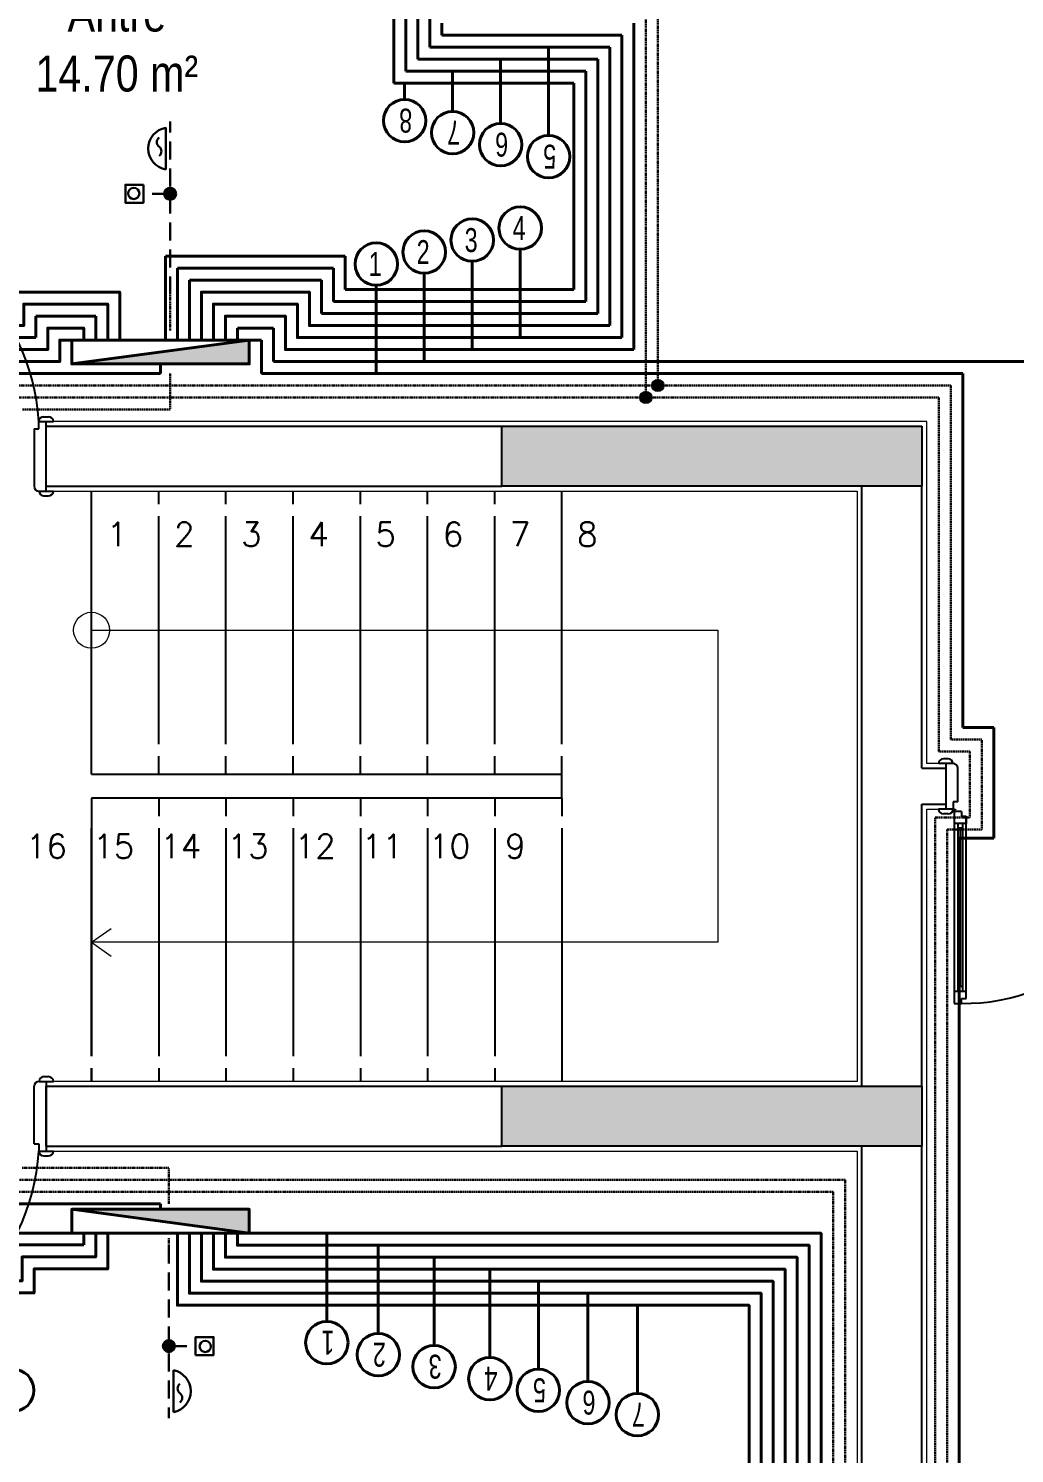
# Model space of a CAD drawing. Header units: metres. Extents: x 134072 to 172200, y 35728 to 38066.
# Drawn here: x 149903 to 150314, y 36656 to 37250 of the extents above; entities that cross this region are included whole.
import ezdxf
from ezdxf.enums import TextEntityAlignment as Align

# ---------------------------------------------------------------- set-up
doc = ezdxf.new("R2010")
doc.units = ezdxf.units.M
doc.linetypes.add('DASHED', pattern=[0.75, 0.5, -0.25])
for name, color, linetype in [('den', 156, 'Continuous'), ('duvaR', 52, 'Continuous'), ('kapı', 129, 'Continuous'), ('Kolon', 175, 'Continuous'), ('yazı', 7, 'Continuous')]:
    doc.layers.add(name, color=color, linetype=linetype)
for name, color, linetype, lineweight in [('m_kuvvetliakım', 1, 'Continuous', 40), ('m_zayıfakım', 2, 'DASHED', 30), ('SEMBOL', 140, 'Continuous', 20), ('sıva', 145, 'Continuous', 5), ('Tarama 13', 221, 'Continuous', 13), ('Text 20', 253, 'Continuous', 20)]:
    doc.layers.add(name, color=color, linetype=linetype, lineweight=lineweight)
doc.styles.add('omr', font='ARIALN.TTF', dxfattribs={"height": 20})
doc.styles.add('ROMANTUR', font='arial.ttf', dxfattribs={"width": 0.7})
doc.styles.get("Standard").update_dxf_attribs({"font": 'txt.shx'})

# ---------------------------------------------------------------- blocks, each defined once
blk = doc.blocks.new('m-tablo')
at = {"layer": 'm_kuvvetliakım'}
blk.add_hatch(color=3, dxfattribs=at).paths.add_polyline_path([(37.01, 0), (37.01, 9.96), (-37.01, 0)])
at = {"layer": 'm_kuvvetliakım', "color": 3}
blk.add_line((37.01, 9.96), (-37.01, 0), dxfattribs=at)
blk.add_lwpolyline([(37.01, 9.96), (37.01, 0), (-37.01, 0), (-37.01, 9.96)], close=True, dxfattribs=at)
blk = doc.blocks.new('m-zil')
at = {"layer": 'm_zayıfakım', "color": 1, "linetype": 'Continuous', "ltscale": 100}
blk.add_line((-8.74, 0), (8.74, 0), dxfattribs=at)
for centre, radius, start, end in [((0, -1.6), 8.88, 10.38886, 169.61114), ((-2.72, 1.3), 2.4, 36.8699, 143.1301), ((1.12, 4.18), 2.4, 216.8699, 323.1301)]:
    blk.add_arc(centre, radius, start, end, dxfattribs=at)
blk = doc.blocks.new('m-zil2')
at = {"layer": 'm_zayıfakım', "color": 3, "linetype": 'Continuous', "ltscale": 100}
blk.add_lwpolyline([(-3.76, 0), (-3.76, 7.51), (3.76, 7.51), (3.76, 0)], close=True, dxfattribs=at)
blk.add_circle((-0.15, 4.01), 2.36, dxfattribs=at)

msp = doc.modelspace()

# ---------------------------------------------------------------- hatches: boundary and pattern name
at = {"layer": 'm_zayıfakım', "linetype": 'Continuous', "ltscale": 100}
h = msp.add_hatch(color=2, dxfattribs=at)
edge = h.paths.add_edge_path()
edge.add_arc((149962.21, 37180.95), 2.5, 0, 360)
h = msp.add_hatch(color=2, dxfattribs=at)
edge = h.paths.add_edge_path()
edge.add_arc((149961.71, 36700.78), 2.5, 0, 360)
at = {"layer": 'SEMBOL'}
for points in [[(150168.06, 37101.06, -1), (150162.95, 37101.06, -1)], [(150163.06, 37096.06, -1), (150157.95, 37096.06, -1)]]:
    msp.add_hatch(color=1, dxfattribs=at).paths.add_polyline_path(points)
at = {"layer": 'Tarama 13'}
h = msp.add_hatch(dxfattribs=at)
h.set_pattern_fill('ANSI33,_O', color=256, scale=2)
h.set_pattern_definition([(45, (123036.863, 22063.553), (-8.980256, 8.980256), []), (45, (123045.843, 22063.553), (-8.980256, 8.980256), [6.35, -3.175])])
h.paths.add_polyline_path([(148380.5, 37659.06), (148350.5, 37659.06), (148350.5, 37599.06), (148380.5, 37599.06)])
h.paths.add_polyline_path([(148835.5, 37659.06), (148805.5, 37659.06), (148805.5, 37599.06), (148835.5, 37599.06)])
h.paths.add_polyline_path([(149180.5, 37784.06), (149155.5, 37784.06), (149155.5, 37609.06), (149180.5, 37609.06)])
h.paths.add_polyline_path([(149795.5, 37784.06), (149770.5, 37784.06), (149770.5, 37609.06), (149795.5, 37609.06)])
h.paths.add_polyline_path([(149795.5, 37329.06), (149765.5, 37329.06), (149765.5, 37269.06), (149795.5, 37269.06)])
h.paths.add_polyline_path([(149795.5, 37084.06), (149770.5, 37084.06), (149770.5, 37009.06), (149795.5, 37009.06)])
h.paths.add_polyline_path([(149180.5, 37084.06), (149155.5, 37084.06), (149155.5, 37009.06), (149180.5, 37009.06)])
h.paths.add_polyline_path([(149180.5, 37294.06), (148950.5, 37294.06), (148950.5, 37269.06), (149180.5, 37269.06)])
h.paths.add_polyline_path([(148835.5, 37084.06), (148660.5, 37084.06), (148660.5, 37059.06), (148835.5, 37059.06)])
h.paths.add_polyline_path([(148380.5, 37119.06), (148350.5, 37119.06), (148350.5, 37059.06), (148380.5, 37059.06)])
h.paths.add_polyline_path([(149180.5, 36859.06), (149155.5, 36859.06), (149155.5, 36784.06), (149180.5, 36784.06)])
h.paths.add_polyline_path([(149180.5, 36599.06), (149150.5, 36599.06), (149150.5, 36539.06), (149180.5, 36539.06)])
h.paths.add_polyline_path([(149180.5, 36259.06), (149155.5, 36259.06), (149155.5, 36084.06), (149180.5, 36084.06)])
h.paths.add_polyline_path([(148710.5, 36214.06), (148650.5, 36214.06), (148650.5, 36184.06), (148710.5, 36184.06)])
h.paths.add_polyline_path([(148380.5, 36244.06), (148350.5, 36244.06), (148350.5, 36184.06), (148380.5, 36184.06)])
h.paths.add_polyline_path([(148380.5, 36634.06), (148350.5, 36634.06), (148350.5, 36574.06), (148380.5, 36574.06)])
h.paths.add_polyline_path([(148710.5, 36599.06), (148650.5, 36599.06), (148650.5, 36569.06), (148710.5, 36569.06)])
h.paths.add_polyline_path([(149795.5, 36599.06), (149765.5, 36599.06), (149765.5, 36539.06), (149795.5, 36539.06)])
h.paths.add_polyline_path([(149795.5, 36259.06), (149770.5, 36259.06), (149770.5, 36084.06), (149795.5, 36084.06)])
h.paths.add_polyline_path([(150175.5, 36114.06), (150115.5, 36114.06), (150115.5, 36084.06), (150175.5, 36084.06)])
h.paths.add_polyline_path([(150145.5, 36599.06), (150115.5, 36599.06), (150115.5, 36539.06), (150145.5, 36539.06)])
h.paths.add_polyline_path([(150275.5, 36809.06), (150100.5, 36809.06), (150100.5, 36784.06), (150275.5, 36784.06)])
h.paths.add_polyline_path([(149795.5, 36859.06), (149770.5, 36859.06), (149770.5, 36784.06), (149795.5, 36784.06)])
h.paths.add_polyline_path([(150665.5, 36114.06), (150605.5, 36114.06), (150605.5, 36084.06), (150665.5, 36084.06)])
h.paths.add_polyline_path([(150765.5, 36599.06), (150640.5, 36599.06), (150640.5, 36574.06), (150765.5, 36574.06)])
h.paths.add_polyline_path([(150765.5, 36964.06), (150735.5, 36964.06), (150735.5, 36904.06), (150765.5, 36904.06)])
h.paths.add_polyline_path([(150765.5, 37294.06), (150640.5, 37294.06), (150640.5, 37269.06), (150765.5, 37269.06)])
h.paths.add_polyline_path([(150145.5, 37329.06), (150115.5, 37329.06), (150115.5, 37269.06), (150145.5, 37269.06)])
h.paths.add_polyline_path([(150275.5, 37084.06), (150100.5, 37084.06), (150100.5, 37059.06), (150275.5, 37059.06)])
h.paths.add_polyline_path([(150665.5, 37784.06), (150605.5, 37784.06), (150605.5, 37754.06), (150665.5, 37754.06)])
h.paths.add_polyline_path([(150175.5, 37784.06), (150115.5, 37784.06), (150115.5, 37754.06), (150175.5, 37754.06)])

# ---------------------------------------------------------------- linework, layer by layer
at = {"layer": 'den'}
for p, q in [((149929.5, 37051.56), (149929.5, 37057.06)), ((149957.5, 37051.56), (149957.5, 37057.06)), ((149985.5, 37051.56), (149985.5, 37057.06)), ((150013.5, 37051.56), (150013.5, 37057.06)), ((150041.5, 37051.56), (150041.5, 37057.06)), ((150069.5, 37051.56), (150069.5, 37057.06)), ((150097.5, 37051.56), (150097.5, 37057.06)), ((150125.5, 37051.56), (150125.5, 37057.06)), ((149929.5, 37046.56), (149929.5, 37051.56)), ((150125.5, 37046.56), (150125.5, 37051.56)), ((149929.5, 36939.06), (149929.5, 37046.56)), ((149957.5, 36951.56), (149957.5, 37046.56)), ((149985.5, 36951.56), (149985.5, 37046.56)), ((150013.5, 36951.56), (150013.5, 37046.56)), ((150041.5, 36951.56), (150041.5, 37046.56)), ((150069.5, 36951.56), (150069.5, 37046.56)), ((150097.5, 36951.56), (150097.5, 37046.56)), ((150125.5, 36951.56), (150125.5, 37046.56)), ((149957.5, 36939.06), (149957.5, 36946.56)), ((149985.5, 36939.06), (149985.5, 36946.56)), ((150013.5, 36939.06), (150013.5, 36946.56)), ((150041.5, 36939.06), (150041.5, 36946.56)), ((150069.5, 36939.06), (150069.5, 36946.56)), ((150097.5, 36939.06), (150097.5, 36946.56)), ((150125.5, 36939.06), (150125.5, 36946.56)), ((149929.5, 36939.06), (150125.5, 36939.06)), ((150125.5, 36929.06), (150125.5, 36939.06)), ((149929.5, 36929.06), (149929.5, 36821.56)), ((150125.5, 36929.06), (149929.5, 36929.06)), ((149957.5, 36929.06), (149957.5, 36921.56)), ((149985.5, 36929.06), (149985.5, 36921.56)), ((150013.5, 36929.06), (150013.5, 36921.56)), ((150041.5, 36929.06), (150041.5, 36921.56)), ((150069.5, 36929.06), (150069.5, 36921.56)), ((150097.5, 36929.06), (150097.5, 36921.56)), ((150125.5, 36929.06), (150125.5, 36921.56)), ((149929.5, 36821.56), (149929.5, 36916.56)), ((149957.5, 36916.56), (149957.5, 36821.56)), ((149985.5, 36916.56), (149985.5, 36821.56)), ((150013.5, 36916.56), (150013.5, 36821.56)), ((150041.5, 36916.56), (150041.5, 36821.56)), ((150069.5, 36916.56), (150069.5, 36821.56)), ((150097.5, 36916.56), (150097.5, 36821.56)), ((150125.5, 36916.56), (150125.5, 36821.56)), ((150125.5, 36821.56), (150125.5, 36816.56)), ((149929.5, 36816.56), (149929.5, 36811.06)), ((149929.5, 36811.06), (149929.5, 36816.56)), ((149957.5, 36816.56), (149957.5, 36811.06)), ((149985.5, 36816.56), (149985.5, 36811.06)), ((150013.5, 36816.56), (150013.5, 36811.06)), ((150041.5, 36816.56), (150041.5, 36811.06)), ((150069.5, 36816.56), (150069.5, 36811.06)), ((150097.5, 36816.56), (150097.5, 36811.06)), ((150125.5, 36816.56), (150125.5, 36811.06))]:
    msp.add_line(p, q, dxfattribs=at)
at = {"layer": 'duvaR'}
for p, q in [((149910.5, 37084.06), (150100.5, 37084.06)), ((149910.5, 37059.06), (149910.5, 37084.06)), ((149910.5, 37059.06), (150100.5, 37059.06)), ((150250.5, 36934.06), (150250.5, 37059.06)), ((150275.5, 36941.56), (150275.5, 37059.06)), ((150275.5, 36941.56), (150285.5, 36941.56)), ((150285.5, 36941.56), (150285.5, 36926.56)), ((150250.5, 36809.06), (150250.5, 36934.06)), ((150275.5, 36926.56), (150285.5, 36926.56)), ((150275.5, 36809.06), (150275.5, 36926.56)), ((149910.5, 36809.06), (150100.5, 36809.06)), ((149910.5, 36784.06), (149910.5, 36809.06)), ((149910.5, 36784.06), (150100.5, 36784.06)), ((150250.5, 36599.06), (150250.5, 36784.06)), ((150275.5, 36599.06), (150275.5, 36784.06))]:
    msp.add_line(p, q, dxfattribs=at)
at = {"layer": 'kapı'}
for p, q in [((149907.5, 37083.06), (149907.5, 37086.06)), ((149907.5, 37086.06), (149913.63, 37086.06)), ((149909.5, 37088.05), (149911.51, 37088.05)), ((149910.5, 37057.06), (149910.5, 37086.06)), ((149905.5, 37083.06), (149905.5, 37059.06)), ((149905.5, 37083.06), (149907.5, 37083.06)), ((149907.63, 37057.06), (149913.63, 37057.06)), ((149909.5, 37055.06), (149911.51, 37055.06)), ((150288.38, 36943.56), (150282.38, 36943.56)), ((150286.5, 36945.55), (150284.5, 36945.55)), ((150285.5, 36943.56), (150285.5, 36924.56)), ((150290.5, 36927.56), (150290.5, 36941.56)), ((150288.5, 36924.56), (150282.38, 36924.56)), ((150288.5, 36927.56), (150288.5, 36924.56)), ((150290.5, 36927.56), (150288.5, 36927.56)), ((150286.5, 36922.56), (150284.5, 36922.56)), ((150291.95, 36923.54), (150288.95, 36923.54)), ((150288.95, 36923.54), (150288.95, 36843.58)), ((150293.95, 36918.54), (150288.95, 36918.54)), ((150290.45, 36918.54), (150290.45, 36848.58)), ((150291.95, 36923.54), (150291.95, 36921.54)), ((150291.95, 36921.54), (150293.95, 36921.54)), ((150292.45, 36918.54), (150292.45, 36848.58)), ((150293.95, 36921.54), (150293.95, 36918.54)), ((150293.95, 36845.58), (150293.95, 36921.54)), ((150292.45, 36916.59), (150290.45, 36916.59)), ((150291.45, 36916.59), (150291.45, 36850.58)), ((150293.95, 36848.58), (150288.95, 36848.58)), ((150292.45, 36850.58), (150290.45, 36850.58)), ((150293.95, 36845.58), (150293.95, 36848.58)), ((150288.95, 36843.58), (150291.95, 36843.58)), ((150291.95, 36843.58), (150291.95, 36845.58)), ((150291.95, 36845.58), (150293.95, 36845.58)), ((149907.63, 36811.06), (149913.63, 36811.06)), ((149909.5, 36813.05), (149911.51, 36813.05)), ((149910.5, 36811.06), (149910.5, 36782.06)), ((149905.5, 36785.06), (149905.5, 36809.06)), ((149905.5, 36785.06), (149907.5, 36785.06)), ((149907.5, 36785.06), (149907.5, 36782.06)), ((149907.5, 36782.06), (149913.63, 36782.06)), ((149909.5, 36780.06), (149911.51, 36780.06))]:
    msp.add_line(p, q, dxfattribs=at)
msp.add_circle((150288.95, 36924.04), 0.5, dxfattribs=at)
for centre, radius, start, end in [((149815.66, 37079.99), 92.05, 3.7788, 89.19467), ((149909.5, 37086.05), 2, 90, 179.88691), ((149911.47, 37085.89), 2.16, 4.40266, 89.17522), ((149907.68, 37059.24), 2.19, 184.9061, 268.58154), ((149909.64, 37057.06), 2.01, 180.20235, 266.19689), ((149911.47, 37057.22), 2.16, 270.82737, 355.59468), ((150284.53, 36943.39), 2.16, 90.82737, 175.59468), ((150286.37, 36943.55), 2.01, 0.20235, 86.19689), ((150288.32, 36941.37), 2.19, 4.9061, 88.58154), ((150284.53, 36924.72), 2.16, 184.40266, 269.17522), ((150286.5, 36924.56), 2, 270, 359.88691), ((150293.52, 36922.58), 79.01, 268.8629, 1.43388), ((149907.68, 36808.87), 2.19, 91.41846, 175.0939), ((149909.64, 36811.05), 2.01, 93.80311, 179.79765), ((149911.47, 36810.89), 2.16, 4.40532, 89.17263), ((149815.66, 36788.12), 92.05, 270.80533, 356.2212), ((149909.5, 36782.06), 2, 180.11309, 270), ((149911.47, 36782.22), 2.16, 270.82478, 355.59734)]:
    msp.add_arc(centre, radius, start, end, dxfattribs=at)
at = {"layer": 'Kolon'}
for p, q in [((150100.5, 37059.06), (150100.5, 37084.06)), ((150100.5, 37084.06), (150275.5, 37084.06)), ((150275.5, 37084.06), (150275.5, 37059.06)), ((150275.5, 37059.06), (150100.5, 37059.06)), ((150100.5, 36784.06), (150100.5, 36809.06)), ((150100.5, 36809.06), (150275.5, 36809.06)), ((150275.5, 36809.06), (150275.5, 36784.06)), ((150275.5, 36784.06), (150100.5, 36784.06))]:
    msp.add_line(p, q, dxfattribs=at)
at = {"layer": 'm_kuvvetliakım'}
for p, q in [((150070.5, 37247.06), (150070.5, 37306.06)), ((150065.5, 37301.06), (150065.5, 37242.06)), ((150060.5, 37296.06), (150060.5, 37237.06)), ((150055.5, 37291.06), (150055.5, 37232.06)), ((150155.5, 37116.06), (150155.5, 37252.06)), ((150070.5, 37247.06), (150070.5, 37242.06)), ((150065.5, 37242.06), (150065.5, 37237.06)), ((150070.5, 37242.06), (150075.5, 37242.06)), ((150115.5, 37242.06), (150075.5, 37242.06)), ((150145.5, 37242.06), (150115.5, 37242.06)), ((150145.5, 37126.06), (150145.5, 37242.06)), ((150060.5, 37237.06), (150060.5, 37232.06)), ((150065.5, 37237.06), (150070.5, 37237.06)), ((150140.5, 37237.06), (150140.5, 37131.06)), ((150055.5, 37232.06), (150055.5, 37227.06)), ((150055.5, 37227.06), (150060.5, 37227.06)), ((150060.5, 37232.06), (150065.5, 37232.06)), ((150130.5, 37227.06), (150130.5, 37141.06)), ((150135.5, 37232.06), (150135.5, 37136.06)), ((149985.23, 37155.01), (149960.23, 37155.01)), ((149960.23, 37155.01), (149960.23, 37130.01)), ((149985.23, 37150.01), (149965.23, 37150.01)), ((149965.23, 37150.01), (149965.23, 37130.01)), ((149985.23, 37155.01), (150035.23, 37155.01)), ((149985.23, 37150.01), (150030.23, 37150.01)), ((150030.23, 37150.01), (150030.23, 37136.06)), ((150035.23, 37155.01), (150035.23, 37141.06)), ((149985.23, 37145.01), (149970.23, 37145.01)), ((149970.23, 37145.01), (149970.23, 37130.01)), ((149985.23, 37145.01), (150025.23, 37145.01)), ((150025.23, 37145.01), (150025.23, 37131.06)), ((150035.23, 37141.06), (150130.5, 37141.06)), ((150030.23, 37136.06), (150135.5, 37136.06)), ((149931.2, 37130.01), (149906.2, 37130.01)), ((149906.2, 37130.01), (149906.2, 37121.06)), ((149931.2, 37120.01), (149931.2, 37130.01)), ((149960.23, 37120.01), (149960.23, 37130.01)), ((149965.23, 37120.01), (149965.23, 37130.01)), ((149970.23, 37120.01), (149970.23, 37130.01)), ((150025.23, 37131.06), (150140.5, 37131.06)), ((149906.2, 37121.06), (149870.5, 37121.06)), ((149995.23, 37120.01), (150000.23, 37120.01)), ((150000.23, 37120.01), (150000.23, 37106.06)), ((149958.21, 37106.06), (149958.21, 37110.06)), ((150000.23, 37106.06), (150292.5, 37106.06)), ((150292.5, 36958.56), (150292.5, 37106.06)), ((150305.5, 36958.56), (150292.5, 36958.56)), ((150305.5, 36912.49), (150305.5, 36958.56)), ((150291.04, 36912.49), (150291.04, 36614.6)), ((150291.04, 36912.49), (150305.5, 36912.49)), ((149885.5, 36760.06), (149958.21, 36760.06)), ((149958.21, 36760.06), (149958.21, 36757.77)), ((149921.2, 36747.81), (149802.5, 36747.81)), ((149926.2, 36747.81), (149926.2, 36742.95)), ((149931.2, 36747.81), (149931.2, 36742.95)), ((149926.2, 36742.95), (149807.5, 36742.95))]:
    msp.add_line(p, q, dxfattribs=at)
at = {"layer": 'm_kuvvetliakım', "color": 5}
for p, q in [((150075.5, 37252.06), (150075.5, 37247.06)), ((150075.5, 37247.06), (150080.5, 37247.06)), ((150115.5, 37247.06), (150080.5, 37247.06)), ((150150.5, 37247.06), (150115.5, 37247.06)), ((150150.5, 37121.06), (150150.5, 37247.06)), ((150119.94, 37205.29), (150119.94, 37242.06)), ((150099.94, 37210.29), (150099.94, 37237.06)), ((150059.94, 37220.29), (150059.94, 37227.06)), ((150079.94, 37215.29), (150079.94, 37232.06)), ((150108.11, 37157.82), (150108.11, 37121.06)), ((150088.11, 37152.82), (150088.11, 37116.06)), ((150068.11, 37147.82), (150068.11, 37111.06)), ((150048.11, 37142.82), (150048.11, 37106.06)), ((149990.23, 37125.01), (150005.23, 37125.01)), ((149990.23, 37120.01), (149990.23, 37125.01)), ((150005.23, 37125.01), (150005.23, 37111.06)), ((150005.23, 37111.06), (150375.95, 37111.06)), ((149936.2, 36747.81), (149936.2, 36742.95)), ((150027.52, 36711.05), (150027.52, 36747.81)), ((150048.96, 36706.05), (150048.96, 36742.81)), ((150072.22, 36701.05), (150072.22, 36737.81)), ((150095.46, 36696.05), (150095.46, 36732.81)), ((150115.69, 36691.2), (150115.69, 36727.96)), ((150136.33, 36686.05), (150136.33, 36722.81)), ((150156.92, 36681.05), (150156.92, 36717.81))]:
    msp.add_line(p, q, dxfattribs=at)
for points in [[(149316.5, 37296.06), (149377.38, 37296.06), (149395.5, 37296.06), (149395.5, 37269.06), (149395.5, 37244.06), (149387.5, 37244.06), (149387.5, 37186.06), (149554.5, 37186.06), (149554.5, 37194.06), (149612.5, 37194.06), (149612.5, 37186.06), (149670.5, 37186.06), (149763.5, 37186.06), (149822.5, 37186.06), (149822.5, 37111.06), (149860.5, 37111.06), (149860.5, 37131.06), (149896.2, 37131.06), (149896.2, 37140.01), (149941.2, 37140.01), (149941.2, 37120.01)], [(149685.5, 37166.06), (149802.5, 37166.06), (149802.5, 37091.06), (149880.5, 37091.06), (149880.5, 37111.06), (149916.2, 37111.06), (149916.2, 37120.01), (149921.2, 37120.01)], [(149980.23, 37120.01), (149980.23, 37135.01), (150015.23, 37135.01), (150015.23, 37121.06), (150150.5, 37121.06)], [(149990.23, 36747.81), (149990.23, 36742.81), (150228.5, 36742.81), (150228.5, 36616.06), (150223, 36616.06), (150223, 36552.06)], [(149936.2, 36742.95), (149936.2, 36732.95), (149905.5, 36732.95), (149905.5, 36722.95), (149827.5, 36722.95), (149827.5, 36606.06), (149795.5, 36606.06), (149765.5, 36606.06), (149595.5, 36606.06)]]:
    msp.add_lwpolyline(points, dxfattribs=at)
at = {"layer": 'm_kuvvetliakım'}
for points in [[(149192.5, 37291.06), (149377.38, 37291.06), (149390.5, 37291.06), (149390.5, 37269.06), (149390.5, 37249.06), (149382.5, 37249.06), (149382.5, 37181.06), (149559.5, 37181.06), (149559.5, 37189.06), (149607.5, 37189.06), (149607.5, 37181.06), (149670.5, 37181.06), (149763.5, 37181.06), (149817.5, 37181.06), (149817.5, 37106.06), (149865.5, 37106.06), (149865.5, 37126.06), (149901.2, 37126.06), (149901.2, 37135.01), (149936.2, 37135.01), (149936.2, 37120.01)], [(150140.5, 37237.06), (150115.5, 37237.06), (150070.5, 37237.06)], [(150130.5, 37227.06), (150115.5, 37227.06), (150060.5, 37227.06)], [(150135.5, 37232.06), (150115.5, 37232.06), (150065.5, 37232.06)], [(149926.2, 37120.01), (149926.2, 37125.01), (149911.2, 37125.01), (149911.2, 37116.06), (149875.5, 37116.06), (149875.5, 37096.06), (149807.5, 37096.06), (149807.5, 37171.06), (149763.5, 37171.06), (149597.5, 37171.06), (149597.5, 37179.06), (149569.5, 37179.06), (149569.5, 37171.06), (149372.5, 37171.06), (149372.5, 37179.06)], [(149975.23, 37120.01), (149975.23, 37140.01), (150020.23, 37140.01), (150020.23, 37126.06), (150145.5, 37126.06)], [(149985.23, 37120.01), (149985.23, 37130.01), (150010.23, 37130.01), (150010.23, 37116.06), (150155.5, 37116.06)], [(149958.21, 37106.06), (149885.5, 37106.06)], [(149965.23, 36747.81), (149965.23, 36717.81), (150203.5, 36717.81), (150203.5, 36641.06), (150198, 36641.06), (150198, 36628.05), (150010.5, 36628.05)], [(149970.23, 36747.81), (149970.23, 36722.81), (150208.5, 36722.81), (150208.5, 36636.06), (150203, 36636.06), (150203, 36623.05), (150015.5, 36623.05)], [(149975.23, 36747.81), (149975.23, 36727.81), (150213.5, 36727.81), (150213.5, 36631.06), (150208, 36631.06), (150208, 36618.05), (150020.5, 36618.05)], [(149980.23, 36747.81), (149980.23, 36732.81), (150218.5, 36732.81), (150218.5, 36626.06), (150213, 36626.06), (150213, 36613.05), (150025.5, 36613.05)], [(149985.23, 36747.81), (149985.23, 36737.81), (150223.5, 36737.81), (150223.5, 36621.06), (150218, 36621.06), (150218, 36608.05), (150080.5, 36608.05)], [(149995.23, 36747.81), (150233.5, 36747.81), (150233.5, 36611.06), (150228, 36611.06), (150228, 36557.06)], [(149931.2, 36742.95), (149931.2, 36737.95), (149900.5, 36737.95), (149900.5, 36727.95), (149822.5, 36727.95), (149822.5, 36611.06), (149795.5, 36611.06), (149765.5, 36611.06), (149535.5, 36611.06)]]:
    msp.add_lwpolyline(points, dxfattribs=at)
at = {"layer": 'm_kuvvetliakım', "color": 5}
for centre in [(150059.94, 37211.44), (150079.94, 37206.44), (150099.94, 37201.44), (150119.94, 37196.44), (150108.11, 37166.67), (150088.11, 37161.67), (150068.11, 37156.67), (150048.11, 37151.67), (150027.52, 36702.2), (150048.96, 36697.2), (150072.22, 36692.2), (150095.46, 36687.2), (149896.6, 36682.33), (150115.69, 36682.35), (150136.33, 36677.2), (150156.92, 36672.2)]:
    msp.add_circle(centre, 8.85, dxfattribs=at)
at = {"layer": 'm_zayıfakım'}
for p, q in [((150160.5, 37257.06), (150160.5, 37096.06)), ((150282.5, 36948.56), (150282.5, 37096.06)), ((150295.5, 36948.56), (150282.5, 36948.56)), ((150295.5, 36921.02), (150295.5, 36948.56))]:
    msp.add_line(p, q, dxfattribs=at)
at = {"layer": 'm_zayıfakım', "color": 30}
for p, q in [((150165.5, 37262.06), (150165.5, 37101.06)), ((150287.5, 36953.56), (150287.5, 37101.06)), ((150300.5, 36953.56), (150287.5, 36953.56)), ((150300.5, 36916.02), (150300.5, 36953.56)), ((149893.06, 36765.06), (150238.5, 36765.06)), ((150238.5, 36765.06), (150238.5, 36606.06))]:
    msp.add_line(p, q, dxfattribs=at)
at = {"layer": 'm_zayıfakım', "color": 3, "linetype": 'DASHED', "ltscale": 15}
for p, q in [((149962.21, 37139.01), (149962.21, 37211.05)), ((149962.21, 37180.95), (149951.08, 37180.95)), ((149961.71, 36742.71), (149961.71, 36670.68)), ((149961.71, 36700.78), (149972.85, 36700.78))]:
    msp.add_line(p, q, dxfattribs=at)
at = {"layer": 'm_zayıfakım', "color": 3}
for p, q in [((149962.21, 37124.01), (149962.21, 37139.01)), ((149962.21, 37106.06), (149962.21, 37091.06)), ((149961.71, 36760.06), (149961.71, 36775.06)), ((149961.71, 36745.81), (149961.71, 36742.71))]:
    msp.add_line(p, q, dxfattribs=at)
at = {"layer": 'm_zayıfakım', "color": 30}
for points in [[(150287.5, 37101.06), (149890.5, 37101.06)], [(150300.5, 36916.02), (150286.04, 36916.02), (150286.04, 36609.6), (150734.96, 36609.6), (150734.96, 36892.06), (150723.5, 36892.06), (150723.5, 36914.56), (150600.44, 36914.56)]]:
    msp.add_lwpolyline(points, dxfattribs=at)
at = {"layer": 'm_zayıfakım'}
for points in [[(150282.5, 37096.06), (149895.5, 37096.06)], [(150739.96, 36897.06), (150739.96, 36604.6), (150281.04, 36604.6), (150281.04, 36921.02), (150295.5, 36921.02)], [(149898.06, 36770.06), (150243.5, 36770.06), (150243.5, 36601.06)]]:
    msp.add_lwpolyline(points, dxfattribs=at)
at = {"layer": 'm_zayıfakım', "color": 3}
for points in [[(149962.21, 37091.06), (149900.5, 37091.06)], [(149900.5, 36775.06), (149961.71, 36775.06)]]:
    msp.add_lwpolyline(points, dxfattribs=at)
at = {"layer": 'm_zayıfakım', "color": 2, "linetype": 'Continuous', "ltscale": 100}
for centre in [(149962.21, 37180.95), (149961.71, 36700.78)]:
    msp.add_circle(centre, 2.5, dxfattribs=at)
at = {"layer": 'SEMBOL', "color": 1}
for centre in [(150165.5, 37101.06), (150160.5, 37096.06)]:
    msp.add_circle(centre, 2.55, dxfattribs=at)
at = {"layer": 'sıva'}
for p, q in [((150277.5, 37086.06), (149908.5, 37086.06)), ((150277.5, 36943.56), (150277.5, 37086.06)), ((150287.5, 36943.56), (150277.5, 36943.56)), ((149908.5, 36782.06), (149908.5, 36782.06)), ((149908.5, 36782.06), (150248.5, 36782.06)), ((150248.5, 36782.06), (150248.5, 36601.06))]:
    msp.add_line(p, q, dxfattribs=at)
for points in [[(149908.5, 37057.06), (150248.5, 37057.06), (150248.5, 36811.06), (149908.5, 36811.06)], [(150752.5, 36698.56), (150743.5, 36698.56), (150743.5, 36601.06), (150277.5, 36601.06), (150277.5, 36924.56), (150287.5, 36924.56)]]:
    msp.add_lwpolyline(points, dxfattribs=at)
at = {"layer": 'Text 20'}
for p, q in [((149929.5, 36999.06), (150125.5, 36999.06)), ((150125.5, 36999.06), (150190.5, 36999.06)), ((150190.5, 36999.06), (150190.5, 36869.06)), ((149929.5, 36869.06), (149937.7, 36874.79)), ((150125.5, 36869.06), (149929.5, 36869.06)), ((149929.5, 36869.06), (149937.7, 36863.32)), ((150190.5, 36869.06), (150125.5, 36869.06))]:
    msp.add_line(p, q, dxfattribs=at)
msp.add_circle((149929.5, 36999.06), 7.5, dxfattribs=at)

# ---------------------------------------------------------------- block references
at = {"layer": 'm_kuvvetliakım'}
msp.add_blockref('m-tablo', (149958.21, 37110.06), dxfattribs=at)
at = {"layer": 'm_kuvvetliakım', "xscale": -1, "rotation": 180}
msp.add_blockref('m-tablo', (149958.21, 36757.77), dxfattribs=at)
at = {"layer": 'm_zayıfakım', "color": 30, "xscale": -1}
for name, p, rotation in [('m-zil', (149960.37, 37199.77), 90), ('m-zil2', (149951.08, 37180.95), 90), ('m-zil2', (149972.85, 36700.78), 270), ('m-zil', (149963.56, 36681.96), 270)]:
    msp.add_blockref(name, p, dxfattribs=dict(at, rotation=rotation))

# ---------------------------------------------------------------- texts
at = {"layer": 'm_kuvvetliakım', "color": 5, "style": 'ROMANTUR', "width": 0.7}
for s, p in [('8', (150060.39, 37211.44)), ('7', (150080.39, 37206.44)), ('6', (150100.39, 37201.44)), ('5', (150120.39, 37196.44)), ('1', (150027.96, 36702.2)), ('2', (150049.41, 36697.2)), ('3', (150072.66, 36692.2)), ('4', (150095.91, 36687.2)), ('5', (150116.13, 36682.35)), ('6', (150136.78, 36677.2)), ('7', (150157.37, 36672.2))]:
    msp.add_text(s, height=9.95, rotation=180, dxfattribs=at).set_placement(p, align=Align.MIDDLE_CENTER)
for s, p in [('4', (150107.66, 37166.67)), ('2', (150067.66, 37156.67)), ('3', (150087.66, 37161.67)), ('1', (150047.66, 37151.67))]:
    msp.add_text(s, height=9.95, dxfattribs=at).set_placement(p, align=Align.MIDDLE_CENTER)
at = {"layer": 'Text 20'}
for s, p in [('1', (149935.8, 37034.06)), ('2', (149963.8, 37034.06)), ('3', (149991.8, 37034.06)), ('4', (150019.8, 37034.06)), ('5', (150047.8, 37034.06)), ('6', (150075.8, 37034.06)), ('7', (150103.8, 37034.06)), ('8', (150131.8, 37034.06)), ('16', (149902.1, 36904.06)), ('15', (149930.1, 36904.06)), ('14', (149958.1, 36904.06)), ('13', (149986.1, 36904.06)), ('12', (150014.1, 36904.06)), ('11', (150042.1, 36904.06)), ('10', (150070.1, 36904.06)), ('9', (150101.8, 36904.06))]:
    msp.add_text(s, height=10, dxfattribs=at).set_placement(p)
at = {"layer": 'yazı', "lineweight": 20, "insert": (149940.01, 37263.58), "char_height": 15, "width": 139.1913, "attachment_point": 2, "style": 'omr'}
msp.add_mtext('Antre\\P14.70 m²', dxfattribs=at)

doc.saveas('drawing.dxf')
